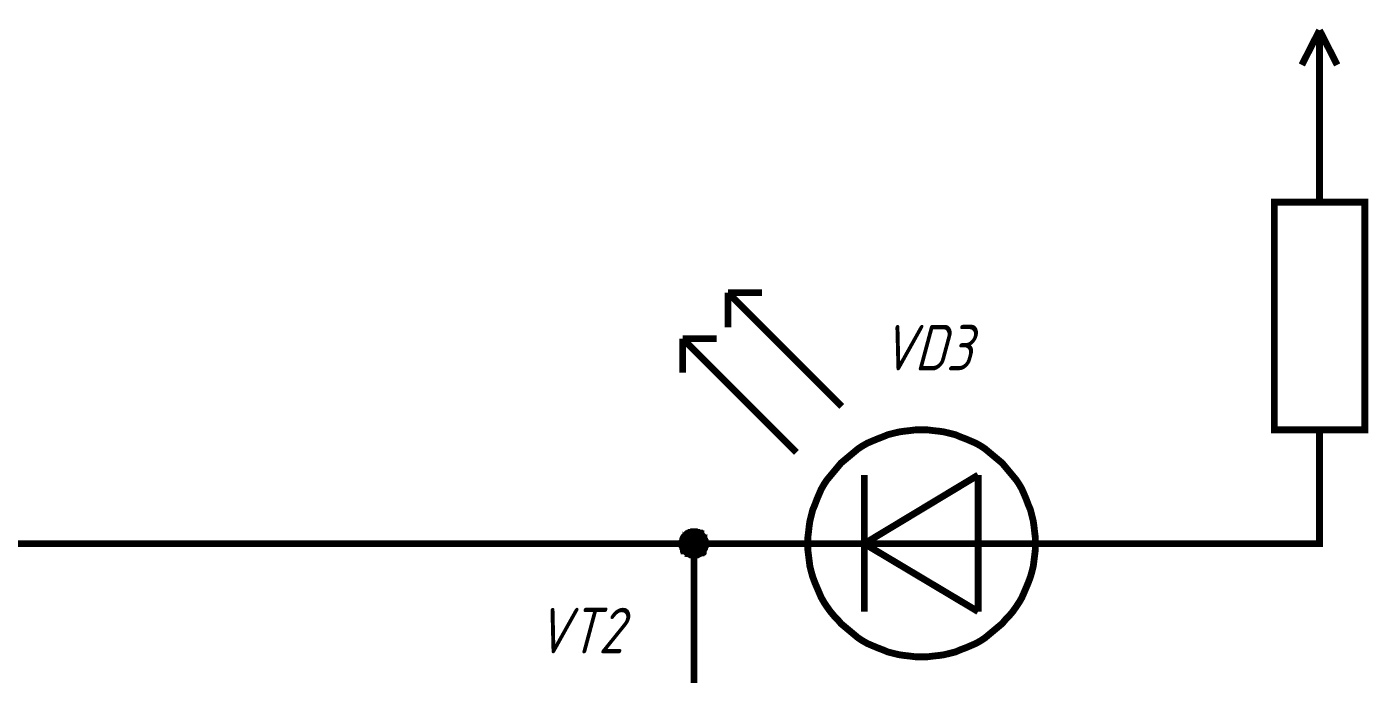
# Model space of a CAD drawing. Extents: x 260 to 1101, y 70 to 664.
# Drawn here: x 959.7 to 1018.6, y 571 to 599.5 of the extents above; entities that cross this region are included whole.
import ezdxf

# ---------------------------------------------------------------- set-up
doc = ezdxf.new("R2010")
doc.units = 0
doc.header["$MEASUREMENT"] = 0
doc.layers.add('Sheet', color=255, linetype='CONTINUOUS')
doc.styles.add('GOST type A0', font='', dxfattribs={"oblique": 15, "height": 3.5})
doc.styles.get('GOST type A0').set_extended_font_data('GOST type A')

msp = doc.modelspace()

# ---------------------------------------------------------------- linework, layer by layer
at = {"layer": 'Sheet'}
for points, const_width in [([(1016.46, 599.323), (1015.684, 597.801)], 0.3), ([(1016.46, 599.323), (1017.236, 597.801)], 0.3), ([(1016.46, 596.776), (1016.46, 599.323)], 0.3), ([(1016.46, 594.29), (1016.46, 596.776)], 0.3), ([(1016.46, 591.774), (1016.46, 594.29)], 0.3), ([(995.466, 582.796), (990.466, 587.797)], 0.3), ([(990.466, 587.797), (991.957, 587.797)], 0.3), ([(990.466, 587.797), (990.466, 586.275)], 0.3), ([(988.478, 585.778), (989.969, 585.778)], 0.3), ([(988.478, 585.778), (988.478, 584.287)], 0.3), ([(993.478, 580.776), (988.478, 585.778)], 0.3), ([(993.975, 576.769), (993.975, 577.017), (994.006, 577.266), (994.037, 577.545), (994.068, 577.763), (994.131, 578.011), (994.193, 578.26), (994.286, 578.477), (994.379, 578.726), (994.472, 578.943), (994.565, 579.161), (994.69, 579.378), (994.814, 579.565), (994.969, 579.751), (995.124, 579.937), (995.28, 580.124), (995.435, 580.31), (995.621, 580.465), (995.808, 580.621), (995.994, 580.776), (996.18, 580.931), (996.367, 581.056), (996.584, 581.18), (996.801, 581.273), (997.019, 581.366), (997.267, 581.46), (997.485, 581.553), (997.733, 581.615), (997.982, 581.677), (998.199, 581.708), (998.478, 581.739), (998.727, 581.77), (998.975, 581.77)], 0.3), ([(998.975, 581.77), (998.727, 581.77), (998.478, 581.739), (998.199, 581.708), (997.982, 581.677), (997.733, 581.615), (997.485, 581.553), (997.267, 581.46), (997.019, 581.366), (996.801, 581.273), (996.584, 581.18), (996.367, 581.056), (996.18, 580.931), (995.994, 580.776), (995.808, 580.621), (995.621, 580.465), (995.435, 580.31), (995.28, 580.124), (995.124, 579.937), (994.969, 579.751), (994.814, 579.565), (994.69, 579.378), (994.565, 579.161), (994.472, 578.943), (994.379, 578.726), (994.286, 578.477), (994.193, 578.26), (994.131, 578.011), (994.068, 577.763), (994.037, 577.545), (994.006, 577.266), (993.975, 577.017), (993.975, 576.769)], 0.3), ([(998.975, 581.77), (999.224, 581.77), (999.472, 581.739), (999.752, 581.708), (999.969, 581.677), (1000.218, 581.615), (1000.466, 581.553), (1000.683, 581.46), (1000.932, 581.366), (1001.149, 581.273), (1001.367, 581.18), (1001.584, 581.056), (1001.77, 580.931), (1001.957, 580.776), (1002.143, 580.621), (1002.329, 580.465), (1002.516, 580.31), (1002.671, 580.124), (1002.826, 579.937), (1002.982, 579.751), (1003.137, 579.565), (1003.261, 579.378), (1003.385, 579.161), (1003.479, 578.943), (1003.572, 578.726), (1003.665, 578.477), (1003.758, 578.26), (1003.82, 578.011), (1003.882, 577.763), (1003.913, 577.545), (1003.944, 577.266), (1003.975, 577.017), (1003.975, 576.769)], 0.3), ([(1003.975, 576.769), (1003.975, 577.017), (1003.944, 577.266), (1003.913, 577.545), (1003.882, 577.763), (1003.82, 578.011), (1003.758, 578.26), (1003.665, 578.477), (1003.572, 578.726), (1003.479, 578.943), (1003.385, 579.161), (1003.261, 579.378), (1003.137, 579.565), (1002.982, 579.751), (1002.826, 579.937), (1002.671, 580.124), (1002.516, 580.31), (1002.329, 580.465), (1002.143, 580.621), (1001.957, 580.776), (1001.77, 580.931), (1001.584, 581.056), (1001.367, 581.18), (1001.149, 581.273), (1000.932, 581.366), (1000.683, 581.46), (1000.466, 581.553), (1000.218, 581.615), (999.969, 581.677), (999.752, 581.708), (999.472, 581.739), (999.224, 581.77), (998.975, 581.77)], 0.3), ([(1016.46, 581.77), (1016.46, 579.285)], 0.3), ([(996.46, 576.769), (1001.46, 579.782)], 0.3), ([(996.46, 579.782), (996.46, 573.786)], 0.3), ([(1001.46, 579.782), (1001.46, 573.786)], 0.3), ([(1006.46, 576.769), (1016.46, 576.769), (1016.46, 579.285)], 0.3), ([(988.447, 576.769), (988.447, 576.8), (988.447, 576.831), (988.447, 576.831), (988.447, 576.862), (988.478, 576.893), (988.478, 576.924), (988.478, 576.955), (988.478, 576.955), (988.509, 576.986), (988.509, 577.017), (988.541, 577.048), (988.541, 577.048), (988.541, 577.079), (988.572, 577.11), (988.603, 577.11), (988.603, 577.141), (988.634, 577.141), (988.634, 577.172), (988.665, 577.203), (988.696, 577.203), (988.696, 577.203), (988.727, 577.235), (988.758, 577.235), (988.789, 577.266), (988.789, 577.266), (988.82, 577.266), (988.851, 577.266), (988.882, 577.297), (988.913, 577.297), (988.913, 577.297), (988.944, 577.297), (988.975, 577.297)], 0.3), ([(988.447, 576.769), (988.447, 576.8), (988.447, 576.831), (988.447, 576.831), (988.447, 576.862), (988.478, 576.893), (988.478, 576.924), (988.478, 576.955), (988.478, 576.955), (988.509, 576.986), (988.509, 577.017), (988.541, 577.048), (988.541, 577.048), (988.541, 577.079), (988.572, 577.11), (988.603, 577.11), (988.603, 577.141), (988.634, 577.141), (988.634, 577.172), (988.665, 577.203), (988.696, 577.203), (988.696, 577.203), (988.727, 577.235), (988.758, 577.235), (988.789, 577.266), (988.789, 577.266), (988.82, 577.266), (988.851, 577.266), (988.882, 577.297), (988.913, 577.297), (988.913, 577.297), (988.944, 577.297), (988.975, 577.297)], 0.3), ([(988.447, 576.769), (988.447, 576.8), (988.447, 576.831), (988.447, 576.831), (988.447, 576.862), (988.478, 576.893), (988.478, 576.924), (988.478, 576.955), (988.478, 576.955), (988.509, 576.986), (988.509, 577.017), (988.541, 577.048), (988.541, 577.048), (988.541, 577.079), (988.572, 577.11), (988.603, 577.11), (988.603, 577.141), (988.634, 577.141), (988.634, 577.172), (988.665, 577.203), (988.696, 577.203), (988.696, 577.203), (988.727, 577.235), (988.758, 577.235), (988.789, 577.266), (988.789, 577.266), (988.82, 577.266), (988.851, 577.266), (988.882, 577.297), (988.913, 577.297), (988.913, 577.297), (988.944, 577.297), (988.975, 577.297)], 0.3), ([(988.447, 576.769), (988.447, 576.8), (988.447, 576.831), (988.447, 576.831), (988.447, 576.862), (988.478, 576.893), (988.478, 576.924), (988.478, 576.955), (988.478, 576.955), (988.509, 576.986), (988.509, 577.017), (988.541, 577.048), (988.541, 577.048), (988.541, 577.079), (988.572, 577.11), (988.603, 577.11), (988.603, 577.141), (988.634, 577.141), (988.634, 577.172), (988.665, 577.203), (988.696, 577.203), (988.696, 577.203), (988.727, 577.235), (988.758, 577.235), (988.789, 577.266), (988.789, 577.266), (988.82, 577.266), (988.851, 577.266), (988.882, 577.297), (988.913, 577.297), (988.913, 577.297), (988.944, 577.297), (988.975, 577.297)], 0.3), ([(988.447, 576.769), (988.447, 576.8), (988.447, 576.831), (988.447, 576.831), (988.447, 576.862), (988.478, 576.893), (988.478, 576.924), (988.478, 576.955), (988.478, 576.955), (988.509, 576.986), (988.509, 577.017), (988.541, 577.048), (988.541, 577.048), (988.541, 577.079), (988.572, 577.11), (988.603, 577.11), (988.603, 577.141), (988.634, 577.141), (988.634, 577.172), (988.665, 577.203), (988.696, 577.203), (988.696, 577.203), (988.727, 577.235), (988.758, 577.235), (988.789, 577.266), (988.789, 577.266), (988.82, 577.266), (988.851, 577.266), (988.882, 577.297), (988.913, 577.297), (988.913, 577.297), (988.944, 577.297), (988.975, 577.297)], 0.0991), ([(988.447, 576.769), (988.447, 576.8), (988.447, 576.831), (988.447, 576.831), (988.447, 576.862), (988.478, 576.893), (988.478, 576.924), (988.478, 576.955), (988.478, 576.955), (988.509, 576.986), (988.509, 577.017), (988.541, 577.048), (988.541, 577.048), (988.541, 577.079), (988.572, 577.11), (988.603, 577.11), (988.603, 577.141), (988.634, 577.141), (988.634, 577.172), (988.665, 577.203), (988.696, 577.203), (988.696, 577.203), (988.727, 577.235), (988.758, 577.235), (988.789, 577.266), (988.789, 577.266), (988.82, 577.266), (988.851, 577.266), (988.882, 577.297), (988.913, 577.297), (988.913, 577.297), (988.944, 577.297), (988.975, 577.297)], 0.0991), ([(988.447, 576.769), (988.447, 576.8), (988.447, 576.831), (988.447, 576.831), (988.447, 576.862), (988.478, 576.893), (988.478, 576.924), (988.478, 576.955), (988.478, 576.955), (988.509, 576.986), (988.509, 577.017), (988.541, 577.048), (988.541, 577.048), (988.541, 577.079), (988.572, 577.11), (988.603, 577.11), (988.603, 577.141), (988.634, 577.141), (988.634, 577.172), (988.665, 577.203), (988.696, 577.203), (988.696, 577.203), (988.727, 577.235), (988.758, 577.235), (988.789, 577.266), (988.789, 577.266), (988.82, 577.266), (988.851, 577.266), (988.882, 577.297), (988.913, 577.297), (988.913, 577.297), (988.944, 577.297), (988.975, 577.297)], 0.0991), ([(988.447, 576.769), (988.447, 576.8), (988.447, 576.831), (988.447, 576.831), (988.447, 576.862), (988.478, 576.893), (988.478, 576.924), (988.478, 576.955), (988.478, 576.955), (988.509, 576.986), (988.509, 577.017), (988.541, 577.048), (988.541, 577.048), (988.541, 577.079), (988.572, 577.11), (988.603, 577.11), (988.603, 577.141), (988.634, 577.141), (988.634, 577.172), (988.665, 577.203), (988.696, 577.203), (988.696, 577.203), (988.727, 577.235), (988.758, 577.235), (988.789, 577.266), (988.789, 577.266), (988.82, 577.266), (988.851, 577.266), (988.882, 577.297), (988.913, 577.297), (988.913, 577.297), (988.944, 577.297), (988.975, 577.297)], 0.0991), ([(988.975, 577.297), (988.975, 577.297)], 0.3), ([(988.975, 577.297), (989.006, 577.297), (989.037, 577.297), (989.037, 577.297), (989.068, 577.297), (989.1, 577.266), (989.131, 577.266), (989.162, 577.266), (989.162, 577.266), (989.193, 577.235), (989.224, 577.235), (989.224, 577.203), (989.255, 577.203), (989.286, 577.203), (989.286, 577.172), (989.317, 577.141), (989.317, 577.141), (989.348, 577.11), (989.348, 577.11), (989.379, 577.079), (989.379, 577.048), (989.41, 577.048), (989.41, 577.017), (989.41, 576.986), (989.441, 576.955), (989.441, 576.955), (989.441, 576.924), (989.472, 576.893), (989.472, 576.862), (989.472, 576.831), (989.472, 576.831), (989.472, 576.8), (989.472, 576.769)], 0.3), ([(988.975, 577.297), (988.975, 577.297)], 0.3), ([(988.975, 577.297), (989.006, 577.297), (989.037, 577.297), (989.037, 577.297), (989.068, 577.297), (989.1, 577.266), (989.131, 577.266), (989.162, 577.266), (989.162, 577.266), (989.193, 577.235), (989.224, 577.235), (989.224, 577.203), (989.255, 577.203), (989.286, 577.203), (989.286, 577.172), (989.317, 577.141), (989.317, 577.141), (989.348, 577.11), (989.348, 577.11), (989.379, 577.079), (989.379, 577.048), (989.41, 577.048), (989.41, 577.017), (989.41, 576.986), (989.441, 576.955), (989.441, 576.955), (989.441, 576.924), (989.472, 576.893), (989.472, 576.862), (989.472, 576.831), (989.472, 576.831), (989.472, 576.8), (989.472, 576.769)], 0.3), ([(988.975, 577.297), (988.975, 577.297)], 0.3), ([(988.975, 577.297), (989.006, 577.297), (989.037, 577.297), (989.037, 577.297), (989.068, 577.297), (989.1, 577.266), (989.131, 577.266), (989.162, 577.266), (989.162, 577.266), (989.193, 577.235), (989.224, 577.235), (989.224, 577.203), (989.255, 577.203), (989.286, 577.203), (989.286, 577.172), (989.317, 577.141), (989.317, 577.141), (989.348, 577.11), (989.348, 577.11), (989.379, 577.079), (989.379, 577.048), (989.41, 577.048), (989.41, 577.017), (989.41, 576.986), (989.441, 576.955), (989.441, 576.955), (989.441, 576.924), (989.472, 576.893), (989.472, 576.862), (989.472, 576.831), (989.472, 576.831), (989.472, 576.8), (989.472, 576.769)], 0.3), ([(988.975, 577.297), (988.975, 577.297)], 0.3), ([(988.975, 577.297), (989.006, 577.297), (989.037, 577.297), (989.037, 577.297), (989.068, 577.297), (989.1, 577.266), (989.131, 577.266), (989.162, 577.266), (989.162, 577.266), (989.193, 577.235), (989.224, 577.235), (989.224, 577.203), (989.255, 577.203), (989.286, 577.203), (989.286, 577.172), (989.317, 577.141), (989.317, 577.141), (989.348, 577.11), (989.348, 577.11), (989.379, 577.079), (989.379, 577.048), (989.41, 577.048), (989.41, 577.017), (989.41, 576.986), (989.441, 576.955), (989.441, 576.955), (989.441, 576.924), (989.472, 576.893), (989.472, 576.862), (989.472, 576.831), (989.472, 576.831), (989.472, 576.8), (989.472, 576.769)], 0.3), ([(988.975, 577.297), (988.975, 577.297)], 0.0991), ([(988.975, 577.297), (989.006, 577.297), (989.037, 577.297), (989.037, 577.297), (989.068, 577.297), (989.1, 577.266), (989.131, 577.266), (989.162, 577.266), (989.162, 577.266), (989.193, 577.235), (989.224, 577.235), (989.224, 577.203), (989.255, 577.203), (989.286, 577.203), (989.286, 577.172), (989.317, 577.141), (989.317, 577.141), (989.348, 577.11), (989.348, 577.11), (989.379, 577.079), (989.379, 577.048), (989.41, 577.048), (989.41, 577.017), (989.41, 576.986), (989.441, 576.955), (989.441, 576.955), (989.441, 576.924), (989.472, 576.893), (989.472, 576.862), (989.472, 576.831), (989.472, 576.831), (989.472, 576.8), (989.472, 576.769)], 0.0991), ([(988.975, 577.297), (988.975, 577.297)], 0.0991), ([(988.975, 577.297), (989.006, 577.297), (989.037, 577.297), (989.037, 577.297), (989.068, 577.297), (989.1, 577.266), (989.131, 577.266), (989.162, 577.266), (989.162, 577.266), (989.193, 577.235), (989.224, 577.235), (989.224, 577.203), (989.255, 577.203), (989.286, 577.203), (989.286, 577.172), (989.317, 577.141), (989.317, 577.141), (989.348, 577.11), (989.348, 577.11), (989.379, 577.079), (989.379, 577.048), (989.41, 577.048), (989.41, 577.017), (989.41, 576.986), (989.441, 576.955), (989.441, 576.955), (989.441, 576.924), (989.472, 576.893), (989.472, 576.862), (989.472, 576.831), (989.472, 576.831), (989.472, 576.8), (989.472, 576.769)], 0.0991), ([(988.975, 577.297), (988.975, 577.297)], 0.0991), ([(988.975, 577.297), (989.006, 577.297), (989.037, 577.297), (989.037, 577.297), (989.068, 577.297), (989.1, 577.266), (989.131, 577.266), (989.162, 577.266), (989.162, 577.266), (989.193, 577.235), (989.224, 577.235), (989.224, 577.203), (989.255, 577.203), (989.286, 577.203), (989.286, 577.172), (989.317, 577.141), (989.317, 577.141), (989.348, 577.11), (989.348, 577.11), (989.379, 577.079), (989.379, 577.048), (989.41, 577.048), (989.41, 577.017), (989.41, 576.986), (989.441, 576.955), (989.441, 576.955), (989.441, 576.924), (989.472, 576.893), (989.472, 576.862), (989.472, 576.831), (989.472, 576.831), (989.472, 576.8), (989.472, 576.769)], 0.0991), ([(988.975, 577.297), (988.975, 577.297)], 0.0991), ([(988.975, 577.297), (989.006, 577.297), (989.037, 577.297), (989.037, 577.297), (989.068, 577.297), (989.1, 577.266), (989.131, 577.266), (989.162, 577.266), (989.162, 577.266), (989.193, 577.235), (989.224, 577.235), (989.224, 577.203), (989.255, 577.203), (989.286, 577.203), (989.286, 577.172), (989.317, 577.141), (989.317, 577.141), (989.348, 577.11), (989.348, 577.11), (989.379, 577.079), (989.379, 577.048), (989.41, 577.048), (989.41, 577.017), (989.41, 576.986), (989.441, 576.955), (989.441, 576.955), (989.441, 576.924), (989.472, 576.893), (989.472, 576.862), (989.472, 576.831), (989.472, 576.831), (989.472, 576.8), (989.472, 576.769)], 0.0991), ([(988.975, 576.769), (736.551, 576.769), (736.551, 381.792), (619.097, 381.792), (619.097, 381.792)], 0.3), ([(988.975, 576.271), (988.944, 576.271), (988.913, 576.271), (988.913, 576.271), (988.882, 576.271), (988.851, 576.271), (988.82, 576.303), (988.789, 576.303), (988.789, 576.303), (988.758, 576.334), (988.727, 576.334), (988.696, 576.334), (988.696, 576.365), (988.665, 576.365), (988.634, 576.396), (988.634, 576.396), (988.603, 576.427), (988.603, 576.427), (988.572, 576.458), (988.541, 576.458), (988.541, 576.489), (988.541, 576.52), (988.509, 576.52), (988.509, 576.551), (988.478, 576.582), (988.478, 576.582), (988.478, 576.613), (988.478, 576.644), (988.447, 576.675), (988.447, 576.706), (988.447, 576.706), (988.447, 576.737), (988.447, 576.769)], 0.3), ([(988.447, 576.769), (988.447, 576.769)], 0.3), ([(988.975, 576.271), (988.944, 576.271), (988.913, 576.271), (988.913, 576.271), (988.882, 576.271), (988.851, 576.271), (988.82, 576.303), (988.789, 576.303), (988.789, 576.303), (988.758, 576.334), (988.727, 576.334), (988.696, 576.334), (988.696, 576.365), (988.665, 576.365), (988.634, 576.396), (988.634, 576.396), (988.603, 576.427), (988.603, 576.427), (988.572, 576.458), (988.541, 576.458), (988.541, 576.489), (988.541, 576.52), (988.509, 576.52), (988.509, 576.551), (988.478, 576.582), (988.478, 576.582), (988.478, 576.613), (988.478, 576.644), (988.447, 576.675), (988.447, 576.706), (988.447, 576.706), (988.447, 576.737), (988.447, 576.769)], 0.3), ([(988.447, 576.769), (988.447, 576.769)], 0.3), ([(988.975, 576.271), (988.944, 576.271), (988.913, 576.271), (988.913, 576.271), (988.882, 576.271), (988.851, 576.271), (988.82, 576.303), (988.789, 576.303), (988.789, 576.303), (988.758, 576.334), (988.727, 576.334), (988.696, 576.334), (988.696, 576.365), (988.665, 576.365), (988.634, 576.396), (988.634, 576.396), (988.603, 576.427), (988.603, 576.427), (988.572, 576.458), (988.541, 576.458), (988.541, 576.489), (988.541, 576.52), (988.509, 576.52), (988.509, 576.551), (988.478, 576.582), (988.478, 576.582), (988.478, 576.613), (988.478, 576.644), (988.447, 576.675), (988.447, 576.706), (988.447, 576.706), (988.447, 576.737), (988.447, 576.769)], 0.3), ([(988.447, 576.769), (988.447, 576.769)], 0.3), ([(988.975, 576.271), (988.944, 576.271), (988.913, 576.271), (988.913, 576.271), (988.882, 576.271), (988.851, 576.271), (988.82, 576.303), (988.789, 576.303), (988.789, 576.303), (988.758, 576.334), (988.727, 576.334), (988.696, 576.334), (988.696, 576.365), (988.665, 576.365), (988.634, 576.396), (988.634, 576.396), (988.603, 576.427), (988.603, 576.427), (988.572, 576.458), (988.541, 576.458), (988.541, 576.489), (988.541, 576.52), (988.509, 576.52), (988.509, 576.551), (988.478, 576.582), (988.478, 576.582), (988.478, 576.613), (988.478, 576.644), (988.447, 576.675), (988.447, 576.706), (988.447, 576.706), (988.447, 576.737), (988.447, 576.769)], 0.3), ([(988.447, 576.769), (988.447, 576.769)], 0.3), ([(988.975, 576.271), (988.944, 576.271), (988.913, 576.271), (988.913, 576.271), (988.882, 576.271), (988.851, 576.271), (988.82, 576.303), (988.789, 576.303), (988.789, 576.303), (988.758, 576.334), (988.727, 576.334), (988.696, 576.334), (988.696, 576.365), (988.665, 576.365), (988.634, 576.396), (988.634, 576.396), (988.603, 576.427), (988.603, 576.427), (988.572, 576.458), (988.541, 576.458), (988.541, 576.489), (988.541, 576.52), (988.509, 576.52), (988.509, 576.551), (988.478, 576.582), (988.478, 576.582), (988.478, 576.613), (988.478, 576.644), (988.447, 576.675), (988.447, 576.706), (988.447, 576.706), (988.447, 576.737), (988.447, 576.769)], 0.0991), ([(988.447, 576.769), (988.447, 576.769)], 0.0991), ([(988.975, 576.271), (988.944, 576.271), (988.913, 576.271), (988.913, 576.271), (988.882, 576.271), (988.851, 576.271), (988.82, 576.303), (988.789, 576.303), (988.789, 576.303), (988.758, 576.334), (988.727, 576.334), (988.696, 576.334), (988.696, 576.365), (988.665, 576.365), (988.634, 576.396), (988.634, 576.396), (988.603, 576.427), (988.603, 576.427), (988.572, 576.458), (988.541, 576.458), (988.541, 576.489), (988.541, 576.52), (988.509, 576.52), (988.509, 576.551), (988.478, 576.582), (988.478, 576.582), (988.478, 576.613), (988.478, 576.644), (988.447, 576.675), (988.447, 576.706), (988.447, 576.706), (988.447, 576.737), (988.447, 576.769)], 0.0991), ([(988.447, 576.769), (988.447, 576.769)], 0.0991), ([(988.975, 576.271), (988.944, 576.271), (988.913, 576.271), (988.913, 576.271), (988.882, 576.271), (988.851, 576.271), (988.82, 576.303), (988.789, 576.303), (988.789, 576.303), (988.758, 576.334), (988.727, 576.334), (988.696, 576.334), (988.696, 576.365), (988.665, 576.365), (988.634, 576.396), (988.634, 576.396), (988.603, 576.427), (988.603, 576.427), (988.572, 576.458), (988.541, 576.458), (988.541, 576.489), (988.541, 576.52), (988.509, 576.52), (988.509, 576.551), (988.478, 576.582), (988.478, 576.582), (988.478, 576.613), (988.478, 576.644), (988.447, 576.675), (988.447, 576.706), (988.447, 576.706), (988.447, 576.737), (988.447, 576.769)], 0.0991), ([(988.447, 576.769), (988.447, 576.769)], 0.0991), ([(988.975, 576.271), (988.944, 576.271), (988.913, 576.271), (988.913, 576.271), (988.882, 576.271), (988.851, 576.271), (988.82, 576.303), (988.789, 576.303), (988.789, 576.303), (988.758, 576.334), (988.727, 576.334), (988.696, 576.334), (988.696, 576.365), (988.665, 576.365), (988.634, 576.396), (988.634, 576.396), (988.603, 576.427), (988.603, 576.427), (988.572, 576.458), (988.541, 576.458), (988.541, 576.489), (988.541, 576.52), (988.509, 576.52), (988.509, 576.551), (988.478, 576.582), (988.478, 576.582), (988.478, 576.613), (988.478, 576.644), (988.447, 576.675), (988.447, 576.706), (988.447, 576.706), (988.447, 576.737), (988.447, 576.769)], 0.0991), ([(988.447, 576.769), (988.447, 576.769)], 0.0991), ([(989.472, 576.769), (989.472, 576.737), (989.472, 576.706), (989.472, 576.706), (989.472, 576.675), (989.472, 576.644), (989.441, 576.613), (989.441, 576.582), (989.441, 576.582), (989.41, 576.551), (989.41, 576.52), (989.41, 576.52), (989.379, 576.489), (989.379, 576.458), (989.348, 576.458), (989.348, 576.427), (989.317, 576.427), (989.317, 576.396), (989.286, 576.396), (989.286, 576.365), (989.255, 576.365), (989.224, 576.334), (989.224, 576.334), (989.193, 576.334), (989.162, 576.303), (989.162, 576.303), (989.131, 576.303), (989.1, 576.271), (989.068, 576.271), (989.037, 576.271), (989.037, 576.271), (989.006, 576.271), (988.975, 576.271)], 0.3), ([(988.975, 571.798), (988.975, 576.769), (988.975, 576.769), (991.46, 576.769)], 0.3), ([(989.472, 576.769), (989.472, 576.737), (989.472, 576.706), (989.472, 576.706), (989.472, 576.675), (989.472, 576.644), (989.441, 576.613), (989.441, 576.582), (989.441, 576.582), (989.41, 576.551), (989.41, 576.52), (989.41, 576.52), (989.379, 576.489), (989.379, 576.458), (989.348, 576.458), (989.348, 576.427), (989.317, 576.427), (989.317, 576.396), (989.286, 576.396), (989.286, 576.365), (989.255, 576.365), (989.224, 576.334), (989.224, 576.334), (989.193, 576.334), (989.162, 576.303), (989.162, 576.303), (989.131, 576.303), (989.1, 576.271), (989.068, 576.271), (989.037, 576.271), (989.037, 576.271), (989.006, 576.271), (988.975, 576.271)], 0.3), ([(989.472, 576.769), (989.472, 576.737), (989.472, 576.706), (989.472, 576.706), (989.472, 576.675), (989.472, 576.644), (989.441, 576.613), (989.441, 576.582), (989.441, 576.582), (989.41, 576.551), (989.41, 576.52), (989.41, 576.52), (989.379, 576.489), (989.379, 576.458), (989.348, 576.458), (989.348, 576.427), (989.317, 576.427), (989.317, 576.396), (989.286, 576.396), (989.286, 576.365), (989.255, 576.365), (989.224, 576.334), (989.224, 576.334), (989.193, 576.334), (989.162, 576.303), (989.162, 576.303), (989.131, 576.303), (989.1, 576.271), (989.068, 576.271), (989.037, 576.271), (989.037, 576.271), (989.006, 576.271), (988.975, 576.271)], 0.3), ([(989.472, 576.769), (989.472, 576.737), (989.472, 576.706), (989.472, 576.706), (989.472, 576.675), (989.472, 576.644), (989.441, 576.613), (989.441, 576.582), (989.441, 576.582), (989.41, 576.551), (989.41, 576.52), (989.41, 576.52), (989.379, 576.489), (989.379, 576.458), (989.348, 576.458), (989.348, 576.427), (989.317, 576.427), (989.317, 576.396), (989.286, 576.396), (989.286, 576.365), (989.255, 576.365), (989.224, 576.334), (989.224, 576.334), (989.193, 576.334), (989.162, 576.303), (989.162, 576.303), (989.131, 576.303), (989.1, 576.271), (989.068, 576.271), (989.037, 576.271), (989.037, 576.271), (989.006, 576.271), (988.975, 576.271)], 0.3), ([(989.472, 576.769), (989.472, 576.737), (989.472, 576.706), (989.472, 576.706), (989.472, 576.675), (989.472, 576.644), (989.441, 576.613), (989.441, 576.582), (989.441, 576.582), (989.41, 576.551), (989.41, 576.52), (989.41, 576.52), (989.379, 576.489), (989.379, 576.458), (989.348, 576.458), (989.348, 576.427), (989.317, 576.427), (989.317, 576.396), (989.286, 576.396), (989.286, 576.365), (989.255, 576.365), (989.224, 576.334), (989.224, 576.334), (989.193, 576.334), (989.162, 576.303), (989.162, 576.303), (989.131, 576.303), (989.1, 576.271), (989.068, 576.271), (989.037, 576.271), (989.037, 576.271), (989.006, 576.271), (988.975, 576.271)], 0.0991), ([(989.472, 576.769), (989.472, 576.737), (989.472, 576.706), (989.472, 576.706), (989.472, 576.675), (989.472, 576.644), (989.441, 576.613), (989.441, 576.582), (989.441, 576.582), (989.41, 576.551), (989.41, 576.52), (989.41, 576.52), (989.379, 576.489), (989.379, 576.458), (989.348, 576.458), (989.348, 576.427), (989.317, 576.427), (989.317, 576.396), (989.286, 576.396), (989.286, 576.365), (989.255, 576.365), (989.224, 576.334), (989.224, 576.334), (989.193, 576.334), (989.162, 576.303), (989.162, 576.303), (989.131, 576.303), (989.1, 576.271), (989.068, 576.271), (989.037, 576.271), (989.037, 576.271), (989.006, 576.271), (988.975, 576.271)], 0.0991), ([(989.472, 576.769), (989.472, 576.737), (989.472, 576.706), (989.472, 576.706), (989.472, 576.675), (989.472, 576.644), (989.441, 576.613), (989.441, 576.582), (989.441, 576.582), (989.41, 576.551), (989.41, 576.52), (989.41, 576.52), (989.379, 576.489), (989.379, 576.458), (989.348, 576.458), (989.348, 576.427), (989.317, 576.427), (989.317, 576.396), (989.286, 576.396), (989.286, 576.365), (989.255, 576.365), (989.224, 576.334), (989.224, 576.334), (989.193, 576.334), (989.162, 576.303), (989.162, 576.303), (989.131, 576.303), (989.1, 576.271), (989.068, 576.271), (989.037, 576.271), (989.037, 576.271), (989.006, 576.271), (988.975, 576.271)], 0.0991), ([(989.472, 576.769), (989.472, 576.737), (989.472, 576.706), (989.472, 576.706), (989.472, 576.675), (989.472, 576.644), (989.441, 576.613), (989.441, 576.582), (989.441, 576.582), (989.41, 576.551), (989.41, 576.52), (989.41, 576.52), (989.379, 576.489), (989.379, 576.458), (989.348, 576.458), (989.348, 576.427), (989.317, 576.427), (989.317, 576.396), (989.286, 576.396), (989.286, 576.365), (989.255, 576.365), (989.224, 576.334), (989.224, 576.334), (989.193, 576.334), (989.162, 576.303), (989.162, 576.303), (989.131, 576.303), (989.1, 576.271), (989.068, 576.271), (989.037, 576.271), (989.037, 576.271), (989.006, 576.271), (988.975, 576.271)], 0.0991), ([(989.472, 576.769), (989.472, 576.769), (989.472, 576.769), (989.472, 576.769), (989.472, 576.769), (989.472, 576.769), (989.472, 576.769), (989.472, 576.769), (989.472, 576.769), (989.472, 576.769), (989.472, 576.769), (989.472, 576.769), (989.472, 576.769), (989.472, 576.769), (989.472, 576.769), (989.472, 576.769), (989.472, 576.769), (989.472, 576.769), (989.472, 576.769), (989.472, 576.769), (989.472, 576.769), (989.472, 576.769), (989.472, 576.769), (989.472, 576.769), (989.472, 576.769), (989.472, 576.769), (989.472, 576.769), (989.472, 576.769), (989.472, 576.769), (989.472, 576.769), (989.472, 576.769), (989.472, 576.769), (989.472, 576.769)], 0.3), ([(989.472, 576.769), (989.472, 576.769)], 0.3), ([(989.472, 576.769), (989.472, 576.769), (989.472, 576.769), (989.472, 576.769), (989.472, 576.769), (989.472, 576.769), (989.472, 576.769), (989.472, 576.769), (989.472, 576.769), (989.472, 576.769), (989.472, 576.769), (989.472, 576.769), (989.472, 576.769), (989.472, 576.769), (989.472, 576.769), (989.472, 576.769), (989.472, 576.769), (989.472, 576.769), (989.472, 576.769), (989.472, 576.769), (989.472, 576.769), (989.472, 576.769), (989.472, 576.769), (989.472, 576.769), (989.472, 576.769), (989.472, 576.769), (989.472, 576.769), (989.472, 576.769), (989.472, 576.769), (989.472, 576.769), (989.472, 576.769), (989.472, 576.769), (989.472, 576.769)], 0.3), ([(989.472, 576.769), (989.472, 576.769)], 0.3), ([(989.472, 576.769), (989.472, 576.769), (989.472, 576.769), (989.472, 576.769), (989.472, 576.769), (989.472, 576.769), (989.472, 576.769), (989.472, 576.769), (989.472, 576.769), (989.472, 576.769), (989.472, 576.769), (989.472, 576.769), (989.472, 576.769), (989.472, 576.769), (989.472, 576.769), (989.472, 576.769), (989.472, 576.769), (989.472, 576.769), (989.472, 576.769), (989.472, 576.769), (989.472, 576.769), (989.472, 576.769), (989.472, 576.769), (989.472, 576.769), (989.472, 576.769), (989.472, 576.769), (989.472, 576.769), (989.472, 576.769), (989.472, 576.769), (989.472, 576.769), (989.472, 576.769), (989.472, 576.769), (989.472, 576.769)], 0.3), ([(989.472, 576.769), (989.472, 576.769)], 0.3), ([(989.472, 576.769), (989.472, 576.769), (989.472, 576.769), (989.472, 576.769), (989.472, 576.769), (989.472, 576.769), (989.472, 576.769), (989.472, 576.769), (989.472, 576.769), (989.472, 576.769), (989.472, 576.769), (989.472, 576.769), (989.472, 576.769), (989.472, 576.769), (989.472, 576.769), (989.472, 576.769), (989.472, 576.769), (989.472, 576.769), (989.472, 576.769), (989.472, 576.769), (989.472, 576.769), (989.472, 576.769), (989.472, 576.769), (989.472, 576.769), (989.472, 576.769), (989.472, 576.769), (989.472, 576.769), (989.472, 576.769), (989.472, 576.769), (989.472, 576.769), (989.472, 576.769), (989.472, 576.769), (989.472, 576.769)], 0.3), ([(989.472, 576.769), (989.472, 576.769)], 0.3), ([(989.472, 576.769), (989.472, 576.769), (989.472, 576.769), (989.472, 576.769), (989.472, 576.769), (989.472, 576.769), (989.472, 576.769), (989.472, 576.769), (989.472, 576.769), (989.472, 576.769), (989.472, 576.769), (989.472, 576.769), (989.472, 576.769), (989.472, 576.769), (989.472, 576.769), (989.472, 576.769), (989.472, 576.769), (989.472, 576.769), (989.472, 576.769), (989.472, 576.769), (989.472, 576.769), (989.472, 576.769), (989.472, 576.769), (989.472, 576.769), (989.472, 576.769), (989.472, 576.769), (989.472, 576.769), (989.472, 576.769), (989.472, 576.769), (989.472, 576.769), (989.472, 576.769), (989.472, 576.769), (989.472, 576.769)], 0.0991), ([(989.472, 576.769), (989.472, 576.769)], 0.0991), ([(989.472, 576.769), (989.472, 576.769), (989.472, 576.769), (989.472, 576.769), (989.472, 576.769), (989.472, 576.769), (989.472, 576.769), (989.472, 576.769), (989.472, 576.769), (989.472, 576.769), (989.472, 576.769), (989.472, 576.769), (989.472, 576.769), (989.472, 576.769), (989.472, 576.769), (989.472, 576.769), (989.472, 576.769), (989.472, 576.769), (989.472, 576.769), (989.472, 576.769), (989.472, 576.769), (989.472, 576.769), (989.472, 576.769), (989.472, 576.769), (989.472, 576.769), (989.472, 576.769), (989.472, 576.769), (989.472, 576.769), (989.472, 576.769), (989.472, 576.769), (989.472, 576.769), (989.472, 576.769), (989.472, 576.769)], 0.0991), ([(989.472, 576.769), (989.472, 576.769)], 0.0991), ([(989.472, 576.769), (989.472, 576.769), (989.472, 576.769), (989.472, 576.769), (989.472, 576.769), (989.472, 576.769), (989.472, 576.769), (989.472, 576.769), (989.472, 576.769), (989.472, 576.769), (989.472, 576.769), (989.472, 576.769), (989.472, 576.769), (989.472, 576.769), (989.472, 576.769), (989.472, 576.769), (989.472, 576.769), (989.472, 576.769), (989.472, 576.769), (989.472, 576.769), (989.472, 576.769), (989.472, 576.769), (989.472, 576.769), (989.472, 576.769), (989.472, 576.769), (989.472, 576.769), (989.472, 576.769), (989.472, 576.769), (989.472, 576.769), (989.472, 576.769), (989.472, 576.769), (989.472, 576.769), (989.472, 576.769)], 0.0991), ([(989.472, 576.769), (989.472, 576.769)], 0.0991), ([(989.472, 576.769), (989.472, 576.769), (989.472, 576.769), (989.472, 576.769), (989.472, 576.769), (989.472, 576.769), (989.472, 576.769), (989.472, 576.769), (989.472, 576.769), (989.472, 576.769), (989.472, 576.769), (989.472, 576.769), (989.472, 576.769), (989.472, 576.769), (989.472, 576.769), (989.472, 576.769), (989.472, 576.769), (989.472, 576.769), (989.472, 576.769), (989.472, 576.769), (989.472, 576.769), (989.472, 576.769), (989.472, 576.769), (989.472, 576.769), (989.472, 576.769), (989.472, 576.769), (989.472, 576.769), (989.472, 576.769), (989.472, 576.769), (989.472, 576.769), (989.472, 576.769), (989.472, 576.769), (989.472, 576.769)], 0.0991), ([(989.472, 576.769), (989.472, 576.769)], 0.0991), ([(993.975, 576.769), (991.46, 576.769)], 0.3), ([(1003.975, 576.769), (993.975, 576.769)], 0.3), ([(998.975, 571.798), (998.727, 571.798), (998.478, 571.829), (998.199, 571.86), (997.982, 571.891), (997.733, 571.953), (997.485, 572.015), (997.267, 572.108), (997.019, 572.202), (996.801, 572.295), (996.584, 572.388), (996.367, 572.512), (996.18, 572.637), (995.994, 572.792), (995.808, 572.947), (995.621, 573.103), (995.435, 573.258), (995.28, 573.444), (995.124, 573.6), (994.969, 573.786), (994.814, 574.004), (994.69, 574.19), (994.565, 574.407), (994.472, 574.625), (994.379, 574.842), (994.286, 575.06), (994.193, 575.308), (994.131, 575.526), (994.068, 575.774), (994.037, 576.023), (994.006, 576.271), (993.975, 576.52), (993.975, 576.769)], 0.3), ([(993.975, 576.769), (993.975, 576.52), (994.006, 576.271), (994.037, 576.023), (994.068, 575.774), (994.131, 575.526), (994.193, 575.308), (994.286, 575.06), (994.379, 574.842), (994.472, 574.625), (994.565, 574.407), (994.69, 574.19), (994.814, 574.004), (994.969, 573.786), (995.124, 573.6), (995.28, 573.444), (995.435, 573.258), (995.621, 573.103), (995.808, 572.947), (995.994, 572.792), (996.18, 572.637), (996.367, 572.512), (996.584, 572.388), (996.801, 572.295), (997.019, 572.202), (997.267, 572.108), (997.485, 572.015), (997.733, 571.953), (997.982, 571.891), (998.199, 571.86), (998.478, 571.829), (998.727, 571.798), (998.975, 571.798)], 0.3), ([(1001.46, 573.786), (996.46, 576.769)], 0.3), ([(1003.975, 576.769), (1003.975, 576.52), (1003.944, 576.271), (1003.913, 576.023), (1003.882, 575.774), (1003.82, 575.526), (1003.758, 575.308), (1003.665, 575.06), (1003.572, 574.842), (1003.479, 574.625), (1003.385, 574.407), (1003.261, 574.19), (1003.137, 574.004), (1002.982, 573.786), (1002.826, 573.6), (1002.671, 573.444), (1002.516, 573.258), (1002.329, 573.103), (1002.143, 572.947), (1001.957, 572.792), (1001.77, 572.637), (1001.584, 572.512), (1001.367, 572.388), (1001.149, 572.295), (1000.932, 572.202), (1000.683, 572.108), (1000.466, 572.015), (1000.218, 571.953), (999.969, 571.891), (999.752, 571.86), (999.472, 571.829), (999.224, 571.798), (998.975, 571.798)], 0.3), ([(998.975, 571.798), (999.224, 571.798), (999.472, 571.829), (999.752, 571.86), (999.969, 571.891), (1000.218, 571.953), (1000.466, 572.015), (1000.683, 572.108), (1000.932, 572.202), (1001.149, 572.295), (1001.367, 572.388), (1001.584, 572.512), (1001.77, 572.637), (1001.957, 572.792), (1002.143, 572.947), (1002.329, 573.103), (1002.516, 573.258), (1002.671, 573.444), (1002.826, 573.6), (1002.982, 573.786), (1003.137, 574.004), (1003.261, 574.19), (1003.385, 574.407), (1003.479, 574.625), (1003.572, 574.842), (1003.665, 575.06), (1003.758, 575.308), (1003.82, 575.526), (1003.882, 575.774), (1003.913, 576.023), (1003.944, 576.271), (1003.975, 576.52), (1003.975, 576.769)], 0.3), ([(1003.975, 576.769), (1003.975, 576.769), (1003.975, 576.769), (1003.975, 576.769), (1003.975, 576.769), (1003.975, 576.769), (1003.975, 576.769), (1003.975, 576.769), (1003.975, 576.769), (1003.975, 576.769), (1003.975, 576.769), (1003.975, 576.769), (1003.975, 576.769), (1003.975, 576.769), (1003.975, 576.769), (1003.975, 576.769), (1003.975, 576.769), (1003.975, 576.769), (1003.975, 576.769), (1003.975, 576.769), (1003.975, 576.769), (1003.975, 576.769), (1003.975, 576.769), (1003.975, 576.769), (1003.975, 576.769), (1003.975, 576.769), (1003.975, 576.769), (1003.975, 576.769), (1003.975, 576.769), (1003.975, 576.769), (1003.975, 576.769), (1003.975, 576.769), (1003.975, 576.769)], 0.3), ([(1003.975, 576.769), (1006.46, 576.769)], 0.3), ([(988.975, 569.281), (988.975, 571.798)], 0.3)]:
    msp.add_lwpolyline(points, dxfattribs=dict(at, const_width=const_width))
at = {"layer": 'Sheet', "const_width": 0.3}
msp.add_lwpolyline([(1014.472, 591.774), (1018.448, 591.774), (1018.448, 581.77), (1014.472, 581.77), (1014.472, 591.774)], close=True, dxfattribs=at)
at = {"layer": 'Sheet', "const_width": 0.508}
msp.add_lwpolyline([(988.809, 576.797, 1), (989.317, 576.797, 1)], format="xyb", close=True, dxfattribs=at)

# ---------------------------------------------------------------- texts
at = {"layer": 'Sheet', "style": 'GOST type A0', "oblique": 15}
for s, p in [('VD3', (997.205, 584.38)), ('VT2', (982.05, 571.953))]:
    msp.add_text(s, height=2, dxfattribs=at).set_placement(p)

doc.saveas('drawing.dxf')
